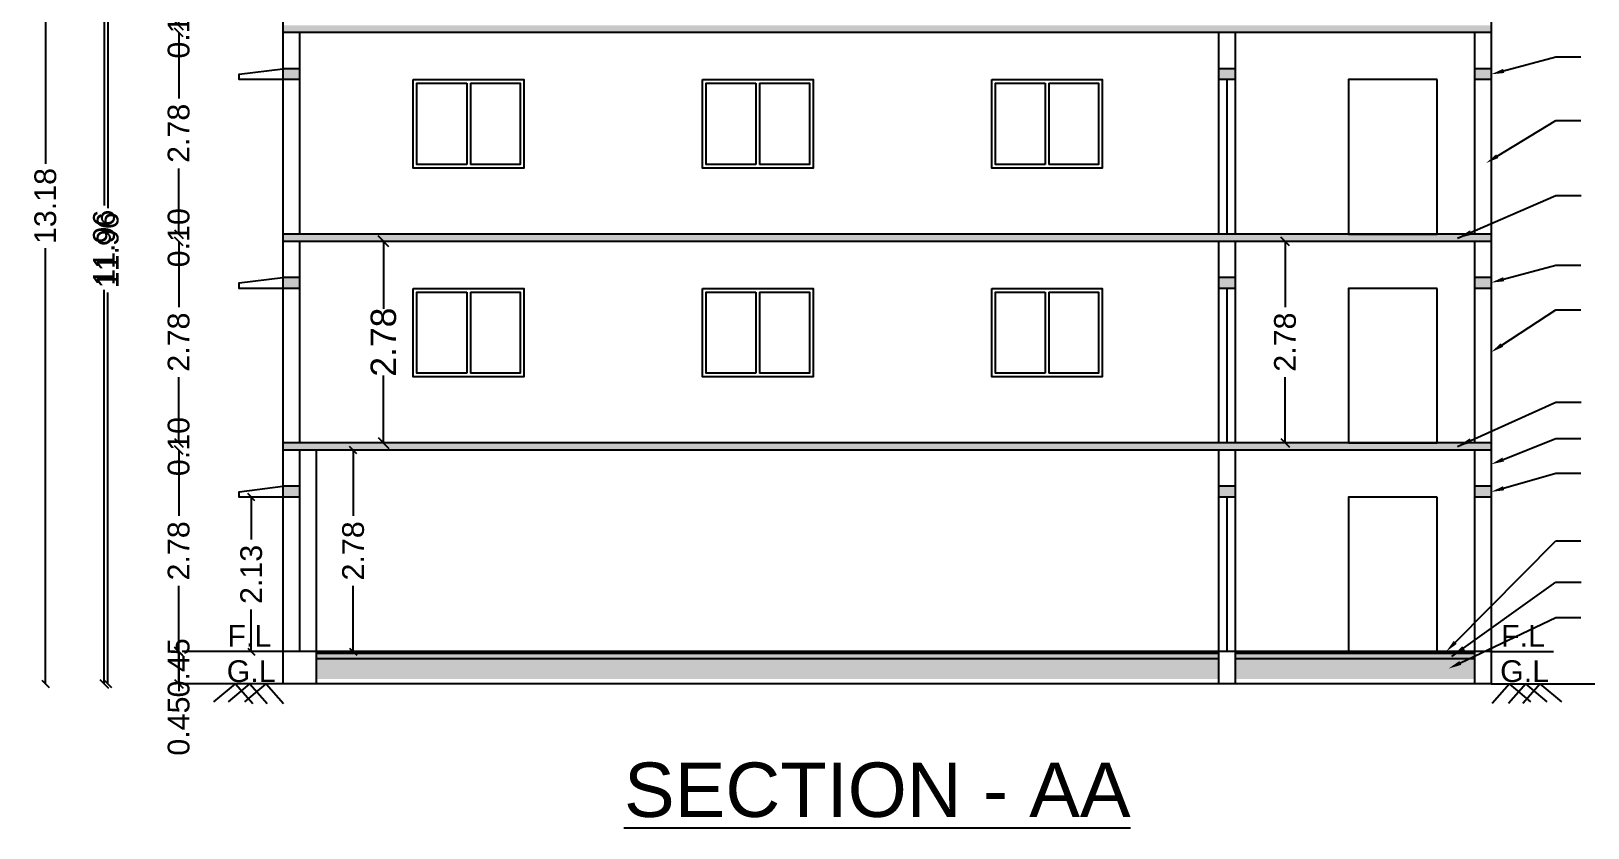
# Model space of a CAD drawing. Header units: metres. Extents: x 27 to 171, y 4 to 129.
# Drawn here: x 112.18 to 133.64, y 51.34 to 62.32 of the extents above; entities that cross this region are included whole.
import ezdxf
from ezdxf import colors
from ezdxf.entities.mleader import LeaderData, LeaderLine
from ezdxf.math import Vec2, Vec3

# ---------------------------------------------------------------- set-up
doc = ezdxf.new("R2010")
doc.units = ezdxf.units.M
doc.header["$MEASUREMENT"] = 0
for name, color, linetype in [('BLK_1_FLR_0_STILT_HEIGHT', 201, 'Continuous'), ('BLK_1_FLR_1_REGULAR_ROOM_1', 117, 'Continuous'), ('BLK_1_HT_OF_BLDG', 5, 'Continuous'), ('BLK_1_PLINTH_HEIGHT', 7, 'Continuous'), ('BLK_1_SHADE_OVERHANG', 3, 'Continuous'), ('BLK_1_TOTAL_HEIGHT', 21, 'Continuous'), ('PASSAGE', 1, 'Continuous'), ('PASSAGE_STAIR', 1, 'Continuous')]:
    doc.layers.add(name, color=color, linetype=linetype)
doc.styles.get("Standard").update_dxf_attribs({"font": 'arial.ttf'})
doc.dimstyles.new('ISO-25', dxfattribs={"dimscale": 0, "dimtxt": 0.5, "dimasz": 0.15, "dimexe": 1.25, "dimexo": 0.625, "dimgap": 0, "dimtad": 0, "dimtih": 1, "dimtoh": 1, "dimzin": 1, "dimdsep": 46, "dimtxsty": 'Standard', "dimblk": 'OBLIQUE', "dimcen": 0, "dimse1": 1, "dimse2": 1, "dimclrd": 1, "dimclrt": 3, "dimadec": 0, "dimazin": 2, "dimtfac": 1, "dimtix": 1, "dimtofl": 0, "dimtmove": 0, "dimatfit": 3, "dimfxl": 0, "dimtolj": 1, "dimarcsym": 0})
doc.dimstyles.get("Standard").update_dxf_attribs({"dimtxt": 0.3, "dimasz": 0.12, "dimexe": 0.18, "dimexo": 0.0625, "dimgap": 0.09, "dimtad": 0, "dimzin": 0, "dimdsep": 46, "dimtxsty": 'Standard', "dimblk": 'OBLIQUE', "dimcen": 0.09, "dimse1": 1, "dimse2": 1, "dimadec": 0, "dimazin": 0, "dimtfac": 1, "dimtofl": 0, "dimtmove": 0, "dimatfit": 3, "dimfxl": 0, "dimtolj": 1, "dimtzin": 0, "dimarcsym": 0})
doc.dimstyles.new('STANDARD$0', dxfattribs={"dimtxt": 7, "dimasz": 3, "dimexe": 3, "dimexo": 1, "dimgap": 1.5, "dimtad": 1, "dimdec": 1, "dimzin": 1, "dimdsep": 46, "dimlunit": 4, "dimtxsty": 'Standard', "dimblk": 'OBLIQUE', "dimcen": 0.09375, "dimdle": 1, "dimclrd": 8, "dimclre": 8, "dimclrt": 7, "dimadec": 1, "dimazin": 0, "dimtfac": 1, "dimtdec": 1, "dimtix": 1, "dimtmove": 2, "dimatfit": 3, "dimldrblk": 'ARCHTICK', "dimfxl": 0, "dimfrac": 2, "dimtolj": 1, "dimtzin": 0, "dimarcsym": 0})
doc.dimstyles.new('STANDARD_WS', dxfattribs={"dimtxt": 0.3, "dimasz": 0.1, "dimexe": 0.18, "dimexo": 0.0625, "dimgap": 0.09, "dimtad": 0, "dimzin": 0, "dimdsep": 46, "dimtxsty": 'Standard', "dimblk": 'OBLIQUE', "dimcen": 0.09, "dimse1": 1, "dimse2": 1, "dimadec": 0, "dimazin": 0, "dimtfac": 1, "dimtofl": 0, "dimtmove": 0, "dimatfit": 3, "dimfxl": 0, "dimtolj": 1, "dimtzin": 0, "dimarcsym": 0})
pattern_1 = [(50, (862.87368, -8354.66341), (0.2151780548, -0.0188256405), [0.0225, -0.2475]), (355, (862.87368, -8354.6634), (-0.0416254, 0.22565764), [0.018, -0.198]), (100.4514445, (862.89162, -8354.66498), (0.173552654, 0.2068319973), [0.0191220576, -0.2103426336]), (46.1842, (862.87368, -8354.6034), (0.320172399, -0.049655784), [0.03375, -0.37125]), (96.6356355, (862.90037, -8354.60755), (0.280398584, 0.29223558), [0.028683103, -0.315514128]), (351.184164, (862.8737, -8354.6034), (0.280398584, 0.29223558), [0.027, -0.297]), (21, (862.90368, -8354.61841), (0.1790721156, -0.1207856672), [0.0225, -0.2475]), (326, (862.90368, -8354.6184), (0.0729945996, 0.2175450135), [0.018, -0.198]), (71.4514447, (862.9186, -8354.62847), (0.252066713, 0.096759346), [0.019122057, -0.2103426336]), (37.5, (862.873685, -8354.66341), (0.0036479566, 0.09986815615), [0, -0.1956, 0, -0.201, 0, -0.19875]), (7.5, (862.87368, -8354.66341), (0.0789208612, 0.1183235136), [0, -0.1146, 0, -0.1911, 0, -0.07575]), (327.5, (862.806785, -8354.66341), (0.16014673085, -0.0067664615), [0, -0.075, 0, -0.234, 0, -0.3105]), (317.5, (862.77678, -8354.66341), (0.1749558508, 0.0300314947), [0, -0.0975, 0, -0.1554, 0, -0.2205])]

# ---------------------------------------------------------------- blocks, each defined once
blk = doc.blocks.new('_Oblique')
at = {"color": 0, "linetype": 'ByBlock', "lineweight": -2}
blk.add_line((-0.5, -0.5), (0.5, 0.5), dxfattribs=at)
blk = doc.blocks.new('*D9')
at = {"layer": 'BLK_1_HT_OF_BLDG', "color": 0, "lineweight": -2}
for p, q in [((113.183, 65.279), (113.183, 59.918)), ((113.183, 53.324), (113.183, 58.754))]:
    blk.add_line(p, q, dxfattribs=at)
at = {"layer": 'Defpoints', "color": 0}
for p in [(113.183, 65.279), (115.646, 65.279), (115.646, 53.324)]:
    blk.add_point(p, dxfattribs=at)
at = {"layer": 'BLK_1_HT_OF_BLDG', "color": 0, "lineweight": -2, "xscale": 0.12, "yscale": 0.12, "zscale": 0.12}
for p, rotation in [((113.183, 65.279), 90), ((113.183, 53.324), 270)]:
    blk.add_blockref('_Oblique', p, dxfattribs=dict(at, rotation=rotation))
at = {"layer": 'BLK_1_HT_OF_BLDG', "color": 0, "insert": (113.183, 59.336), "char_height": 0.3, "attachment_point": 5, "rotation": 90}
blk.add_mtext('\\A1;11.96', dxfattribs=at)
blk = doc.blocks.new('*D10')
at = {"layer": 'BLK_1_PLINTH_HEIGHT', "color": 0, "linetype": 'ByBlock', "lineweight": -2}
blk.add_line((114.212, 53.324), (114.212, 53.769), dxfattribs=at)
at = {"layer": 'Defpoints', "color": 0, "linetype": 'ByBlock'}
for p in [(114.212, 53.769), (115.646, 53.769), (115.646, 53.324)]:
    blk.add_point(p, dxfattribs=at)
at = {"layer": 'BLK_1_PLINTH_HEIGHT', "color": 0, "linetype": 'ByBlock', "lineweight": -2, "xscale": 0.12, "yscale": 0.12, "zscale": 0.12}
for p, rotation in [((114.212, 53.769), 90), ((114.212, 53.324), 270)]:
    blk.add_blockref('_Oblique', p, dxfattribs=dict(at, rotation=rotation))
at = {"layer": 'BLK_1_PLINTH_HEIGHT', "color": 0, "linetype": 'ByBlock', "insert": (114.212, 53.546), "char_height": 0.3, "attachment_point": 5, "rotation": 90}
blk.add_mtext('\\A1;0.45', dxfattribs=at)
blk = doc.blocks.new('*D11')
at = {"color": 0, "lineweight": -2}
for p, q in [((114.212, 56.546), (114.212, 55.64)), ((114.212, 53.769), (114.212, 54.675))]:
    blk.add_line(p, q, dxfattribs=at)
at = {"layer": 'Defpoints', "color": 0}
for p in [(114.212, 56.546), (115.646, 56.546), (115.646, 53.769)]:
    blk.add_point(p, dxfattribs=at)
at = {"color": 0, "lineweight": -2, "xscale": 0.12, "yscale": 0.12, "zscale": 0.12}
for p, rotation in [((114.212, 56.546), 90), ((114.212, 53.769), 270)]:
    blk.add_blockref('_Oblique', p, dxfattribs=dict(at, rotation=rotation))
at = {"color": 0, "insert": (114.212, 55.158), "char_height": 0.3, "attachment_point": 5, "rotation": 90}
blk.add_mtext('\\A1;2.78', dxfattribs=at)
blk = doc.blocks.new('*D12')
at = {"color": 0, "lineweight": -2}
for p, q in [((114.212, 56.646), (114.212, 56.766)), ((114.212, 56.546), (114.212, 56.426))]:
    blk.add_line(p, q, dxfattribs=at)
at = {"layer": 'Defpoints', "color": 0}
for p in [(114.212, 56.646), (115.646, 56.646), (115.646, 56.546)]:
    blk.add_point(p, dxfattribs=at)
at = {"color": 0, "lineweight": -2, "xscale": 0.12, "yscale": 0.12, "zscale": 0.12}
for p, rotation in [((114.212, 56.646), 270), ((114.212, 56.546), 90)]:
    blk.add_blockref('_Oblique', p, dxfattribs=dict(at, rotation=rotation))
at = {"color": 0, "insert": (114.212, 56.596), "char_height": 0.3, "attachment_point": 5, "rotation": 90}
blk.add_mtext('\\A1;0.10', dxfattribs=at)
blk = doc.blocks.new('*D13')
at = {"color": 0, "lineweight": -2}
for p, q in [((114.212, 59.424), (114.212, 58.518)), ((114.212, 56.646), (114.212, 57.553))]:
    blk.add_line(p, q, dxfattribs=at)
at = {"layer": 'Defpoints', "color": 0}
for p in [(114.212, 59.424), (115.646, 59.424), (115.646, 56.646)]:
    blk.add_point(p, dxfattribs=at)
at = {"color": 0, "lineweight": -2, "xscale": 0.12, "yscale": 0.12, "zscale": 0.12}
for p, rotation in [((114.212, 59.424), 90), ((114.212, 56.646), 270)]:
    blk.add_blockref('_Oblique', p, dxfattribs=dict(at, rotation=rotation))
at = {"color": 0, "insert": (114.212, 58.035), "char_height": 0.3, "attachment_point": 5, "rotation": 90}
blk.add_mtext('\\A1;2.78', dxfattribs=at)
blk = doc.blocks.new('*D14')
at = {"color": 0, "lineweight": -2}
for p, q in [((114.212, 59.524), (114.212, 59.644)), ((114.212, 59.424), (114.212, 59.304))]:
    blk.add_line(p, q, dxfattribs=at)
at = {"layer": 'Defpoints', "color": 0}
for p in [(114.212, 59.524), (115.646, 59.524), (115.646, 59.424)]:
    blk.add_point(p, dxfattribs=at)
at = {"color": 0, "lineweight": -2, "xscale": 0.12, "yscale": 0.12, "zscale": 0.12}
for p, rotation in [((114.212, 59.524), 270), ((114.212, 59.424), 90)]:
    blk.add_blockref('_Oblique', p, dxfattribs=dict(at, rotation=rotation))
at = {"color": 0, "insert": (114.212, 59.474), "char_height": 0.3, "attachment_point": 5, "rotation": 90}
blk.add_mtext('\\A1;0.10', dxfattribs=at)
blk = doc.blocks.new('*D15')
at = {"color": 0, "lineweight": -2}
for p, q in [((114.212, 62.301), (114.212, 61.395)), ((114.212, 59.524), (114.212, 60.43))]:
    blk.add_line(p, q, dxfattribs=at)
at = {"layer": 'Defpoints', "color": 0}
for p in [(114.212, 62.301), (115.646, 62.301), (115.646, 59.524)]:
    blk.add_point(p, dxfattribs=at)
at = {"color": 0, "lineweight": -2, "xscale": 0.12, "yscale": 0.12, "zscale": 0.12}
for p, rotation in [((114.212, 62.301), 90), ((114.212, 59.524), 270)]:
    blk.add_blockref('_Oblique', p, dxfattribs=dict(at, rotation=rotation))
at = {"color": 0, "insert": (114.212, 60.913), "char_height": 0.3, "attachment_point": 5, "rotation": 90}
blk.add_mtext('\\A1;2.78', dxfattribs=at)
blk = doc.blocks.new('*D16')
at = {"color": 0, "lineweight": -2}
for p, q in [((114.212, 62.401), (114.212, 62.521)), ((114.212, 62.301), (114.212, 62.181))]:
    blk.add_line(p, q, dxfattribs=at)
at = {"layer": 'Defpoints', "color": 0}
for p in [(114.212, 62.401), (115.646, 62.401), (115.646, 62.301)]:
    blk.add_point(p, dxfattribs=at)
at = {"color": 0, "lineweight": -2, "xscale": 0.12, "yscale": 0.12, "zscale": 0.12}
for p, rotation in [((114.212, 62.401), 270), ((114.212, 62.301), 90)]:
    blk.add_blockref('_Oblique', p, dxfattribs=dict(at, rotation=rotation))
at = {"color": 0, "insert": (114.212, 62.351), "char_height": 0.3, "attachment_point": 5, "rotation": 90}
blk.add_mtext('\\A1;0.10', dxfattribs=at)
blk = doc.blocks.new('*D60')
at = {"layer": 'Defpoints', "color": 0}
for p in [(129.468, 59.424), (130.902, 59.424), (130.902, 56.646)]:
    blk.add_point(p, dxfattribs=at)
at = {"layer": 'PASSAGE', "color": 0, "lineweight": -2}
for p, q in [((129.468, 59.424), (129.468, 58.518)), ((129.468, 56.646), (129.468, 57.553))]:
    blk.add_line(p, q, dxfattribs=at)
at = {"layer": 'PASSAGE', "color": 0, "lineweight": -2, "xscale": 0.12, "yscale": 0.12, "zscale": 0.12}
for p, rotation in [((129.468, 59.424), 90), ((129.468, 56.646), 270)]:
    blk.add_blockref('_Oblique', p, dxfattribs=dict(at, rotation=rotation))
at = {"layer": 'PASSAGE', "color": 0, "insert": (129.468, 58.035), "char_height": 0.3, "attachment_point": 5, "rotation": 90}
blk.add_mtext('\\A1;2.78', dxfattribs=at)
blk = doc.blocks.new('*D61')
at = {"layer": 'Defpoints', "color": 0}
for p in [(129.468, 59.424), (130.902, 59.424), (130.902, 56.646)]:
    blk.add_point(p, dxfattribs=at)
at = {"layer": 'PASSAGE_STAIR', "color": 0, "lineweight": -2}
for p, q in [((129.468, 59.424), (129.468, 58.518)), ((129.468, 56.646), (129.468, 57.553))]:
    blk.add_line(p, q, dxfattribs=at)
at = {"layer": 'PASSAGE_STAIR', "color": 0, "lineweight": -2, "xscale": 0.12, "yscale": 0.12, "zscale": 0.12}
for p, rotation in [((129.468, 59.424), 90), ((129.468, 56.646), 270)]:
    blk.add_blockref('_Oblique', p, dxfattribs=dict(at, rotation=rotation))
at = {"layer": 'PASSAGE_STAIR', "color": 0, "insert": (129.468, 58.035), "char_height": 0.3, "attachment_point": 5, "rotation": 90}
blk.add_mtext('\\A1;2.78', dxfattribs=at)
blk = doc.blocks.new('*D73')
at = {"layer": 'BLK_1_FLR_1_REGULAR_ROOM_1', "lineweight": -2}
for p, q in [((117.036, 59.424), (117.036, 58.493)), ((117.036, 56.646), (117.036, 57.577))]:
    blk.add_line(p, q, dxfattribs=at)
at = {"layer": 'Defpoints', "color": 0}
for p in [(116.823, 59.424), (117.036, 59.424), (116.823, 56.646)]:
    blk.add_point(p, dxfattribs=at)
at = {"layer": 'BLK_1_FLR_1_REGULAR_ROOM_1', "lineweight": -2, "xscale": 0.15, "yscale": 0.15, "zscale": 0.15}
for p, rotation in [((117.036, 59.424), 90), ((117.036, 56.646), 270)]:
    blk.add_blockref('_Oblique', p, dxfattribs=dict(at, rotation=rotation))
at = {"layer": 'BLK_1_FLR_1_REGULAR_ROOM_1', "color": 2, "lineweight": -3, "insert": (117.036, 58.035), "char_height": 0.35, "attachment_point": 5, "rotation": 90}
blk.add_mtext('\\A1;2.78', dxfattribs=at)
blk = doc.blocks.new('*D140')
at = {"layer": 'BLK_1_FLR_0_STILT_HEIGHT', "color": 0, "lineweight": -2}
for p, q in [((116.618, 56.546), (116.618, 55.64)), ((116.618, 53.769), (116.618, 54.675))]:
    blk.add_line(p, q, dxfattribs=at)
at = {"layer": 'Defpoints', "color": 0}
for p in [(116.106, 56.546), (116.106, 53.769), (116.618, 53.769)]:
    blk.add_point(p, dxfattribs=at)
at = {"layer": 'BLK_1_FLR_0_STILT_HEIGHT', "color": 0, "lineweight": -2, "xscale": 0.1, "yscale": 0.1, "zscale": 0.1}
for p, rotation in [((116.618, 56.546), 90), ((116.618, 53.769), 270)]:
    blk.add_blockref('_Oblique', p, dxfattribs=dict(at, rotation=rotation))
at = {"layer": 'BLK_1_FLR_0_STILT_HEIGHT', "color": 0, "insert": (116.618, 55.158), "char_height": 0.3, "attachment_point": 5, "rotation": 90}
blk.add_mtext('\\A1;2.78', dxfattribs=at)
blk = doc.blocks.new('*D141')
at = {"layer": 'BLK_1_SHADE_OVERHANG', "color": 0, "lineweight": -2}
for p, q in [((115.213, 55.899), (115.213, 55.316)), ((115.213, 53.769), (115.213, 54.352))]:
    blk.add_line(p, q, dxfattribs=at)
at = {"layer": 'Defpoints', "color": 0}
for p in [(115.876, 55.899), (115.213, 53.769), (115.876, 53.769)]:
    blk.add_point(p, dxfattribs=at)
at = {"layer": 'BLK_1_SHADE_OVERHANG', "color": 0, "lineweight": -2, "xscale": 0.1, "yscale": 0.1, "zscale": 0.1}
for p, rotation in [((115.213, 55.899), 90), ((115.213, 53.769), 270)]:
    blk.add_blockref('_Oblique', p, dxfattribs=dict(at, rotation=rotation))
at = {"layer": 'BLK_1_SHADE_OVERHANG', "color": 0, "insert": (115.213, 54.834), "char_height": 0.3, "attachment_point": 5, "rotation": 90}
blk.add_mtext('\\A1;2.13', dxfattribs=at)
blk = doc.blocks.new('*D143')
at = {"layer": 'BLK_1_TOTAL_HEIGHT', "color": 0, "lineweight": -2}
for p, q in [((112.374, 66.499), (112.374, 60.494)), ((112.374, 53.324), (112.374, 59.329))]:
    blk.add_line(p, q, dxfattribs=at)
at = {"layer": 'Defpoints', "color": 0}
for p in [(112.374, 66.499), (115.646, 66.499), (115.646, 53.324)]:
    blk.add_point(p, dxfattribs=at)
at = {"layer": 'BLK_1_TOTAL_HEIGHT', "color": 0, "lineweight": -2, "xscale": 0.1, "yscale": 0.1, "zscale": 0.1}
for p, rotation in [((112.374, 66.499), 90), ((112.374, 53.324), 270)]:
    blk.add_blockref('_Oblique', p, dxfattribs=dict(at, rotation=rotation))
at = {"layer": 'BLK_1_TOTAL_HEIGHT', "color": 0, "insert": (112.374, 59.911), "char_height": 0.3, "attachment_point": 5, "rotation": 90}
blk.add_mtext('\\A1;13.18', dxfattribs=at)
blk = doc.blocks.new('*D158')
at = {"color": 0, "lineweight": -2}
for p, q in [((113.234, 65.279), (113.234, 59.883)), ((113.234, 53.324), (113.234, 58.719))]:
    blk.add_line(p, q, dxfattribs=at)
at = {"layer": 'Defpoints', "color": 0}
for p in [(115.646, 65.279), (113.234, 53.324), (115.646, 53.324)]:
    blk.add_point(p, dxfattribs=at)
at = {"color": 0, "lineweight": -2, "xscale": 0.1, "yscale": 0.1, "zscale": 0.1}
for p, rotation in [((113.234, 65.279), 90), ((113.234, 53.324), 270)]:
    blk.add_blockref('_Oblique', p, dxfattribs=dict(at, rotation=rotation))
at = {"color": 0, "insert": (113.234, 59.301), "char_height": 0.3, "attachment_point": 5, "rotation": 90}
blk.add_mtext('\\A1;11.96', dxfattribs=at)
blk = doc.blocks.new('*D159')
at = {"color": 0, "lineweight": -2}
for p, q in [((114.212, 53.769), (114.212, 53.324)), ((114.212, 53.324), (114.212, 53.224))]:
    blk.add_line(p, q, dxfattribs=at)
at = {"layer": 'Defpoints', "color": 0}
for p in [(114.212, 53.769), (114.212, 53.324), (115.646, 53.324)]:
    blk.add_point(p, dxfattribs=at)
at = {"color": 0, "lineweight": -2, "xscale": 0.1, "yscale": 0.1, "zscale": 0.1}
for p, rotation in [((114.212, 53.769), 90), ((114.212, 53.324), 270)]:
    blk.add_blockref('_Oblique', p, dxfattribs=dict(at, rotation=rotation))
at = {"color": 0, "insert": (114.212, 52.743), "char_height": 0.3, "attachment_point": 5, "rotation": 90}
blk.add_mtext('\\A1;0.45', dxfattribs=at)

msp = doc.modelspace()

# ---------------------------------------------------------------- hatches: boundary and pattern name
at = {"lineweight": 5}
h = msp.add_hatch(dxfattribs=at)
h.set_pattern_fill('AR-CONC', color=256, scale=0.03)
h.set_pattern_definition([(50, (862.87368, -8354.71591), (0.2151780548, -0.0188256405), [0.0225, -0.2475]), (355, (862.87368, -8354.7159), (-0.0416254, 0.22565764), [0.018, -0.198]), (100.4514445, (862.89162, -8354.71748), (0.173552654, 0.2068319973), [0.0191220576, -0.2103426336]), (46.1842, (862.87368, -8354.6559), (0.320172399, -0.049655784), [0.03375, -0.37125]), (96.6356355, (862.90037, -8354.66005), (0.280398584, 0.29223558), [0.028683103, -0.315514128]), (351.184164, (862.8737, -8354.6559), (0.280398584, 0.29223558), [0.027, -0.297]), (21, (862.90368, -8354.67091), (0.1790721156, -0.1207856672), [0.0225, -0.2475]), (326, (862.90368, -8354.6709), (0.0729945996, 0.2175450135), [0.018, -0.198]), (71.4514447, (862.9186, -8354.68097), (0.252066713, 0.096759346), [0.019122057, -0.2103426336]), (37.5, (862.873685, -8354.71591), (0.0036479566, 0.09986815615), [0, -0.1956, 0, -0.201, 0, -0.19875]), (7.5, (862.87368, -8354.71591), (0.0789208612, 0.1183235136), [0, -0.1146, 0, -0.1911, 0, -0.07575]), (327.5, (862.806785, -8354.71591), (0.16014673085, -0.0067664615), [0, -0.075, 0, -0.234, 0, -0.3105]), (317.5, (862.77678, -8354.71591), (0.1749558508, 0.0300314947), [0, -0.0975, 0, -0.1554, 0, -0.2205])])
h.paths.add_polyline_path([(132.308, 62.301), (132.308, 62.401), (115.646, 62.401), (115.646, 62.301)])
h = msp.add_hatch(dxfattribs=at)
h.set_pattern_fill('AR-CONC', color=256, scale=0.03)
h.set_pattern_definition([(50, (862.87368, -8348.90841), (0.2151780548, -0.0188256405), [0.0225, -0.2475]), (355, (862.87368, -8348.9084), (-0.0416254, 0.22565764), [0.018, -0.198]), (100.4514445, (862.89162, -8348.90998), (0.173552654, 0.2068319973), [0.0191220576, -0.2103426336]), (46.1842, (862.87368, -8348.8484), (0.320172399, -0.049655784), [0.03375, -0.37125]), (96.6356355, (862.90037, -8348.85255), (0.280398584, 0.29223558), [0.028683103, -0.315514128]), (351.184164, (862.8737, -8348.8484), (0.280398584, 0.29223558), [0.027, -0.297]), (21, (862.90368, -8348.86341), (0.1790721156, -0.1207856672), [0.0225, -0.2475]), (326, (862.90368, -8348.8634), (0.0729945996, 0.2175450135), [0.018, -0.198]), (71.4514447, (862.9186, -8348.87347), (0.252066713, 0.096759346), [0.019122057, -0.2103426336]), (37.5, (862.873685, -8348.90841), (0.0036479566, 0.09986815615), [0, -0.1956, 0, -0.201, 0, -0.19875]), (7.5, (862.87368, -8348.90841), (0.0789208612, 0.1183235136), [0, -0.1146, 0, -0.1911, 0, -0.07575]), (327.5, (862.806785, -8348.90841), (0.16014673085, -0.0067664615), [0, -0.075, 0, -0.234, 0, -0.3105]), (317.5, (862.77678, -8348.90841), (0.1749558508, 0.0300314947), [0, -0.0975, 0, -0.1554, 0, -0.2205])])
h.paths.add_polyline_path([(115.876, 61.804), (115.646, 61.804), (115.646, 61.654), (115.876, 61.654)])
h.paths.add_polyline_path([(128.778, 61.804), (128.548, 61.804), (128.548, 61.654), (128.778, 61.654)])
h.paths.add_polyline_path([(132.308, 61.804), (132.078, 61.804), (132.078, 61.654), (132.308, 61.654)])
h = msp.add_hatch(dxfattribs=at)
h.set_pattern_fill('AR-CONC', color=256, scale=0.03)
h.set_pattern_definition([(50, (862.87368, -8354.69841), (0.2151780548, -0.0188256405), [0.0225, -0.2475]), (355, (862.87368, -8354.6984), (-0.0416254, 0.22565764), [0.018, -0.198]), (100.4514445, (862.89162, -8354.69998), (0.173552654, 0.2068319973), [0.0191220576, -0.2103426336]), (46.1842, (862.87368, -8354.6384), (0.320172399, -0.049655784), [0.03375, -0.37125]), (96.6356355, (862.90037, -8354.64255), (0.280398584, 0.29223558), [0.028683103, -0.315514128]), (351.184164, (862.8737, -8354.6384), (0.280398584, 0.29223558), [0.027, -0.297]), (21, (862.90368, -8354.65341), (0.1790721156, -0.1207856672), [0.0225, -0.2475]), (326, (862.90368, -8354.6534), (0.0729945996, 0.2175450135), [0.018, -0.198]), (71.4514447, (862.9186, -8354.66347), (0.252066713, 0.096759346), [0.019122057, -0.2103426336]), (37.5, (862.873685, -8354.69841), (0.0036479566, 0.09986815615), [0, -0.1956, 0, -0.201, 0, -0.19875]), (7.5, (862.87368, -8354.69841), (0.0789208612, 0.1183235136), [0, -0.1146, 0, -0.1911, 0, -0.07575]), (327.5, (862.806785, -8354.69841), (0.16014673085, -0.0067664615), [0, -0.075, 0, -0.234, 0, -0.3105]), (317.5, (862.77678, -8354.69841), (0.1749558508, 0.0300314947), [0, -0.0975, 0, -0.1554, 0, -0.2205])])
h.paths.add_polyline_path([(132.308, 59.424), (132.308, 59.524), (115.646, 59.524), (115.646, 59.424)])
h = msp.add_hatch(dxfattribs=at)
h.set_pattern_fill('AR-CONC', color=256, scale=0.03)
h.set_pattern_definition([(50, (862.87368, -8351.78591), (0.2151780548, -0.0188256405), [0.0225, -0.2475]), (355, (862.87368, -8351.7859), (-0.0416254, 0.22565764), [0.018, -0.198]), (100.4514445, (862.89162, -8351.78748), (0.173552654, 0.2068319973), [0.0191220576, -0.2103426336]), (46.1842, (862.87368, -8351.7259), (0.320172399, -0.049655784), [0.03375, -0.37125]), (96.6356355, (862.90037, -8351.73005), (0.280398584, 0.29223558), [0.028683103, -0.315514128]), (351.184164, (862.8737, -8351.7259), (0.280398584, 0.29223558), [0.027, -0.297]), (21, (862.90368, -8351.74091), (0.1790721156, -0.1207856672), [0.0225, -0.2475]), (326, (862.90368, -8351.7409), (0.0729945996, 0.2175450135), [0.018, -0.198]), (71.4514447, (862.9186, -8351.75097), (0.252066713, 0.096759346), [0.019122057, -0.2103426336]), (37.5, (862.873685, -8351.78591), (0.0036479566, 0.09986815615), [0, -0.1956, 0, -0.201, 0, -0.19875]), (7.5, (862.87368, -8351.78591), (0.0789208612, 0.1183235136), [0, -0.1146, 0, -0.1911, 0, -0.07575]), (327.5, (862.806785, -8351.78591), (0.16014673085, -0.0067664615), [0, -0.075, 0, -0.234, 0, -0.3105]), (317.5, (862.77678, -8351.78591), (0.1749558508, 0.0300314947), [0, -0.0975, 0, -0.1554, 0, -0.2205])])
h.paths.add_polyline_path([(115.876, 58.926), (115.646, 58.926), (115.646, 58.776), (115.876, 58.776)])
h.paths.add_polyline_path([(128.778, 58.926), (128.548, 58.926), (128.548, 58.776), (128.778, 58.776)])
h.paths.add_polyline_path([(132.308, 58.926), (132.078, 58.926), (132.078, 58.776), (132.308, 58.776)])
h = msp.add_hatch(dxfattribs=at)
h.set_pattern_fill('AR-CONC', color=256, scale=0.03)
h.set_pattern_definition([(50, (862.87368, -8354.68091), (0.2151780548, -0.0188256405), [0.0225, -0.2475]), (355, (862.87368, -8354.6809), (-0.0416254, 0.22565764), [0.018, -0.198]), (100.4514445, (862.89162, -8354.68248), (0.173552654, 0.2068319973), [0.0191220576, -0.2103426336]), (46.1842, (862.87368, -8354.6209), (0.320172399, -0.049655784), [0.03375, -0.37125]), (96.6356355, (862.90037, -8354.62505), (0.280398584, 0.29223558), [0.028683103, -0.315514128]), (351.184164, (862.8737, -8354.6209), (0.280398584, 0.29223558), [0.027, -0.297]), (21, (862.90368, -8354.63591), (0.1790721156, -0.1207856672), [0.0225, -0.2475]), (326, (862.90368, -8354.6359), (0.0729945996, 0.2175450135), [0.018, -0.198]), (71.4514447, (862.9186, -8354.64597), (0.252066713, 0.096759346), [0.019122057, -0.2103426336]), (37.5, (862.873685, -8354.68091), (0.0036479566, 0.09986815615), [0, -0.1956, 0, -0.201, 0, -0.19875]), (7.5, (862.87368, -8354.68091), (0.0789208612, 0.1183235136), [0, -0.1146, 0, -0.1911, 0, -0.07575]), (327.5, (862.806785, -8354.68091), (0.16014673085, -0.0067664615), [0, -0.075, 0, -0.234, 0, -0.3105]), (317.5, (862.77678, -8354.68091), (0.1749558508, 0.0300314947), [0, -0.0975, 0, -0.1554, 0, -0.2205])])
h.paths.add_polyline_path([(132.308, 56.546), (132.308, 56.646), (115.646, 56.646), (115.646, 56.546)])
h = msp.add_hatch(dxfattribs=at)
h.set_pattern_fill('AR-CONC', color=256, scale=0.03)
h.set_pattern_definition(pattern_1)
h.paths.add_polyline_path([(115.876, 56.049), (115.646, 56.049), (115.646, 55.899), (115.876, 55.899)])
h.paths.add_polyline_path([(128.778, 56.049), (128.548, 56.049), (128.548, 55.899), (128.778, 55.899)])
h.paths.add_polyline_path([(132.308, 56.049), (132.078, 56.049), (132.078, 55.899), (132.308, 55.899)])
h = msp.add_hatch(dxfattribs=at)
h.set_pattern_fill('AR-CONC', color=256, scale=0.03)
h.set_pattern_definition(pattern_1)
h.paths.add_polyline_path([(132.078, 53.706), (132.078, 53.744), (128.778, 53.744), (128.778, 53.669), (132.001, 53.669)])
h.paths.add_polyline_path([(116.106, 53.744), (116.106, 53.669), (128.548, 53.669), (128.548, 53.744)])
h = msp.add_hatch(dxfattribs=at)
h.set_pattern_fill('AR-SAND', color=256, scale=0.1)
h.set_pattern_definition([(37.5, (862.87368, -8354.66341), (-0.0062993358, 0.192682377), [0, -0.152, 0, -0.17, 0, -0.1625]), (7.5, (862.87368, -8354.6634), (0.1769776705, 0.2822146065), [0, -0.082, 0, -0.137, 0, -0.0525]), (327.5, (862.75068, -8354.66341), (0.3114141862, 0.0005659054), [0, -0.05, 0, -0.18, 0, -0.235]), (317.5, (862.75068, -8354.6634), (0.3006126605, 0.0877675565), [0, -0.025, 0, -0.118, 0, -0.135])])
h.paths.add_polyline_path([(128.778, 53.669), (128.778, 53.394), (132.078, 53.394), (132.078, 53.669)])
h.paths.add_polyline_path([(116.106, 53.669), (116.106, 53.394), (128.548, 53.394), (128.548, 53.669)])

# ---------------------------------------------------------------- linework, layer by layer
for p, q in [((132.308, 67.819), (132.308, 53.324)), ((115.646, 66.499), (115.646, 53.324)), ((132.308, 62.301), (115.646, 62.301)), ((115.876, 62.301), (115.876, 59.524)), ((128.548, 62.301), (128.548, 59.524)), ((128.778, 62.301), (128.778, 59.524)), ((132.078, 62.301), (132.078, 59.524)), ((115.876, 61.804), (115.646, 61.804)), ((115.876, 61.654), (115.646, 61.654)), ((128.778, 61.804), (128.548, 61.804)), ((128.778, 61.654), (128.548, 61.654)), ((128.663, 61.654), (128.663, 59.524)), ((132.308, 61.804), (132.078, 61.804)), ((132.308, 61.654), (132.078, 61.654)), ((118.184, 61.604), (118.184, 60.484)), ((118.234, 61.604), (118.234, 60.484)), ((122.172, 61.604), (122.172, 60.484)), ((122.222, 61.604), (122.222, 60.484)), ((126.16, 61.604), (126.16, 60.484)), ((126.21, 61.604), (126.21, 60.484)), ((132.308, 59.524), (115.646, 59.524)), ((132.308, 59.424), (115.646, 59.424)), ((115.876, 59.424), (115.876, 56.646)), ((128.548, 59.424), (128.548, 56.646)), ((128.778, 59.424), (128.778, 56.646)), ((132.078, 59.424), (132.078, 56.646)), ((115.876, 58.926), (115.646, 58.926)), ((128.778, 58.926), (128.548, 58.926)), ((132.308, 58.926), (132.078, 58.926)), ((115.876, 58.776), (115.646, 58.776)), ((118.184, 58.726), (118.184, 57.606)), ((118.234, 58.726), (118.234, 57.606)), ((122.172, 58.726), (122.172, 57.606)), ((122.222, 58.726), (122.222, 57.606)), ((126.16, 58.726), (126.16, 57.606)), ((126.21, 58.726), (126.21, 57.606)), ((128.778, 58.776), (128.548, 58.776)), ((128.663, 58.776), (128.663, 56.646)), ((132.308, 58.776), (132.078, 58.776)), ((132.308, 56.646), (115.646, 56.646)), ((132.308, 56.546), (115.646, 56.546)), ((115.876, 56.546), (115.876, 53.769)), ((116.106, 56.546), (116.106, 53.324)), ((128.548, 56.546), (128.548, 53.324)), ((128.778, 56.546), (128.778, 53.324)), ((132.078, 56.546), (132.078, 53.324)), ((115.876, 56.049), (115.646, 56.049)), ((128.778, 56.049), (128.548, 56.049)), ((132.308, 56.049), (132.078, 56.049)), ((115.876, 55.899), (115.646, 55.899)), ((128.778, 55.899), (128.548, 55.899)), ((128.663, 55.899), (128.663, 53.769)), ((132.308, 55.899), (132.078, 55.899)), ((115.646, 53.769), (114.26, 53.769)), ((132.308, 53.769), (115.646, 53.769)), ((128.548, 53.744), (116.106, 53.744)), ((128.548, 53.669), (116.106, 53.669)), ((132.078, 53.744), (128.778, 53.744)), ((132.078, 53.669), (128.778, 53.669)), ((132.308, 53.769), (133.17, 53.769)), ((115.646, 53.324), (114.213, 53.324)), ((114.698, 53.076), (114.993, 53.324)), ((114.898, 53.076), (115.193, 53.324)), ((114.993, 53.324), (115.232, 53.055)), ((115.123, 53.076), (115.418, 53.324)), ((115.193, 53.324), (115.432, 53.055)), ((115.418, 53.324), (115.656, 53.055)), ((132.308, 53.324), (115.646, 53.324)), ((132.308, 53.324), (133.74, 53.324)), ((132.562, 53.324), (132.323, 53.055)), ((132.787, 53.324), (132.548, 53.055)), ((132.857, 53.076), (132.562, 53.324)), ((132.987, 53.324), (132.748, 53.055)), ((133.082, 53.076), (132.787, 53.324)), ((133.282, 53.076), (132.987, 53.324))]:
    msp.add_line(p, q)
for points in [[(115.646, 61.654), (115.046, 61.654), (115.046, 61.729), (115.646, 61.804)], [(118.184, 60.484), (117.497, 60.484), (117.497, 61.604), (118.184, 61.604)], [(118.234, 61.604), (118.921, 61.604), (118.921, 60.484), (118.234, 60.484)], [(122.172, 60.484), (121.485, 60.484), (121.485, 61.604), (122.172, 61.604)], [(122.222, 61.604), (122.909, 61.604), (122.909, 60.484), (122.222, 60.484)], [(126.16, 60.484), (125.473, 60.484), (125.473, 61.604), (126.16, 61.604)], [(126.21, 61.604), (126.897, 61.604), (126.897, 60.484), (126.21, 60.484)], [(115.646, 58.776), (115.046, 58.776), (115.046, 58.851), (115.646, 58.926)], [(118.184, 57.606), (117.497, 57.606), (117.497, 58.726), (118.184, 58.726)], [(118.234, 58.726), (118.921, 58.726), (118.921, 57.606), (118.234, 57.606)], [(122.172, 57.606), (121.485, 57.606), (121.485, 58.726), (122.172, 58.726)], [(122.222, 58.726), (122.909, 58.726), (122.909, 57.606), (122.222, 57.606)], [(126.16, 57.606), (125.473, 57.606), (125.473, 58.726), (126.16, 58.726)], [(126.21, 58.726), (126.897, 58.726), (126.897, 57.606), (126.21, 57.606)], [(115.646, 55.899), (115.046, 55.899), (115.046, 55.974), (115.646, 56.049)]]:
    msp.add_lwpolyline(points)
for points in [[(117.447, 61.654), (118.971, 61.654), (118.971, 60.434), (117.447, 60.434)], [(121.435, 61.654), (122.959, 61.654), (122.959, 60.434), (121.435, 60.434)], [(125.423, 61.654), (126.947, 61.654), (126.947, 60.434), (125.423, 60.434)], [(131.563, 61.654), (130.343, 61.654), (130.343, 59.524), (131.563, 59.524)], [(117.447, 58.776), (118.971, 58.776), (118.971, 57.556), (117.447, 57.556)], [(121.435, 58.776), (122.959, 58.776), (122.959, 57.556), (121.435, 57.556)], [(125.423, 58.776), (126.947, 58.776), (126.947, 57.556), (125.423, 57.556)], [(131.563, 58.776), (130.343, 58.776), (130.343, 56.646), (131.563, 56.646)], [(131.563, 55.899), (130.343, 55.899), (130.343, 53.769), (131.563, 53.769)]]:
    msp.add_lwpolyline(points, close=True)

# ---------------------------------------------------------------- texts
for s, p in [('F.L', (114.883, 53.836)), ('F.L', (132.446, 53.836)), ('G.L', (114.874, 53.35)), ('G.L', (132.433, 53.35))]:
    msp.add_text(s, height=0.3).set_placement(p)
at = {"color": 7}
msp.add_text('%%USECTION - AA', height=0.75, rotation=360, dxfattribs=at).set_placement((120.352, 51.491))

# ---------------------------------------------------------------- dimensions: what is measured, and where the dimension line sits
for base, p1, p2, dimstyle, override, picture, middle in [((113.233690497, 53.323864652), (115.645771245, 65.278864652), (115.645771245, 53.323864652), 'STANDARD_WS', {"dimpost": '\\X', "dimfxl": 3, "dimfxlon": 1, "dimarcsym": 1}, '*D158', (113.233690497, 59.301364652)), ((114.212, 62.301), (115.646, 59.524), (115.646, 62.301), 'Standard', {"dimpost": '\\X', "dimtmove": 1, "dimfxl": 2, "dimfxlon": 1}, '*D15', (114.212, 60.913)), ((114.212, 59.424), (115.646, 56.646), (115.646, 59.424), 'STANDARD$0', {"dimtxt": 0.3, "dimasz": 0.12, "dimexe": 0.18, "dimexo": 0.0625, "dimgap": 0.09, "dimtad": 0, "dimdec": 2, "dimzin": 0, "dimlunit": 2, "dimpost": '\\X', "dimcen": 0.09, "dimdle": 0, "dimse1": 1, "dimse2": 1, "dimclrd": 0, "dimclre": 0, "dimclrt": 0, "dimadec": 0, "dimtdec": 2, "dimtix": 0, "dimtofl": 0, "dimtmove": 1, "dimfxl": 2, "dimfxlon": 1, "dimfrac": 0}, '*D13', (114.212, 58.035)), ((114.212, 56.546), (115.646, 53.769), (115.646, 56.546), 'Standard', {"dimpost": '\\X', "dimtmove": 1, "dimfxl": 2, "dimfxlon": 1}, '*D11', (114.212, 55.158)), ((114.21173892, 53.323864652), (114.21173892, 53.768864652), (115.645771245, 53.323864652), 'STANDARD_WS', {"dimpost": '\\X', "dimfxl": 3, "dimfxlon": 1, "dimarcsym": 1}, '*D159', (114.21173892, 52.74310749))]:
    dim = msp.add_linear_dim(base=base, p1=p1, p2=p2, angle=90, dimstyle=dimstyle, override=override)
    dim.commit()
    dim.dimension.update_dxf_attribs({"geometry": picture, "text_midpoint": middle})
for base, p1, p2, picture, middle in [((114.212, 62.401), (115.646, 62.301), (115.646, 62.401), '*D16', (114.212, 62.351)), ((114.212, 59.524), (115.646, 59.424), (115.646, 59.524), '*D14', (114.212, 59.474)), ((114.212, 56.646), (115.646, 56.546), (115.646, 56.646), '*D12', (114.212, 56.596))]:
    dim = msp.add_linear_dim(base=base, p1=p1, p2=p2, angle=90, dimstyle='Standard', override={"dimpost": '\\X', "dimtmove": 1, "dimfxl": 2, "dimfxlon": 1})
    dim.commit()
    dim.dimension.update_dxf_attribs({"geometry": picture, "text_midpoint": middle, "dimtype": 160})
at = {"layer": 'BLK_1_FLR_0_STILT_HEIGHT'}
dim = msp.add_linear_dim(base=(116.618, 53.769), p1=(116.106, 56.546), p2=(116.106, 53.769), angle=90, dimstyle='STANDARD_WS', override={"dimpost": '\\X', "dimfxl": 3, "dimfxlon": 1, "dimarcsym": 1}, dxfattribs=at)
dim.commit()
dim.dimension.update_dxf_attribs({"geometry": '*D140', "text_midpoint": (116.618, 55.158)})
at = {"layer": 'BLK_1_FLR_1_REGULAR_ROOM_1', "color": 2, "lineweight": -3}
dim = msp.add_linear_dim(base=(117.036, 59.424), p1=(116.823, 56.646), p2=(116.823, 59.424), angle=90, dimstyle='ISO-25', override={"dimscale": 1, "dimtxt": 0.35, "dimclrd": 256, "dimclrt": 2}, dxfattribs=at)
dim.commit()
dim.dimension.update_dxf_attribs({"geometry": '*D73', "text_midpoint": (117.036, 58.035), "text_rotation": 90})
at = {"layer": 'BLK_1_HT_OF_BLDG'}
dim = msp.add_linear_dim(base=(113.183079355, 65.278864652), p1=(115.645771245, 53.323864652), p2=(115.645771245, 65.278864652), angle=90, dimstyle='Standard', override={"dimpost": '', "dimfxl": 2, "dimfxlon": 1}, dxfattribs=at)
dim.commit()
dim.dimension.update_dxf_attribs({"geometry": '*D9', "text_midpoint": (113.183079355, 59.336364652), "dimtype": 160})
at = {"layer": 'BLK_1_PLINTH_HEIGHT', "linetype": 'ByBlock'}
dim = msp.add_linear_dim(base=(114.21173892, 53.768864652), p1=(115.645771245, 53.323864652), p2=(115.645771245, 53.768864652), angle=90, dimstyle='STANDARD$0', override={"dimtxt": 0.3, "dimasz": 0.12, "dimexe": 0.18, "dimexo": 0.0625, "dimgap": 0.09, "dimtad": 0, "dimdec": 2, "dimzin": 0, "dimlunit": 2, "dimpost": '\\X', "dimcen": 0.09, "dimdle": 0, "dimse1": 1, "dimse2": 1, "dimclrd": 0, "dimclre": 0, "dimclrt": 0, "dimadec": 0, "dimtdec": 2, "dimtix": 0, "dimtofl": 0, "dimtmove": 0, "dimfrac": 0}, dxfattribs=at)
dim.commit()
dim.dimension.update_dxf_attribs({"geometry": '*D10', "text_midpoint": (114.21173892, 53.546364652), "dimtype": 160})
at = {"layer": 'BLK_1_SHADE_OVERHANG'}
dim = msp.add_linear_dim(base=(115.213, 53.769), p1=(115.876, 55.899), p2=(115.876, 53.769), angle=90, dimstyle='STANDARD_WS', override={"dimpost": '\\X', "dimfxl": 3, "dimfxlon": 1, "dimarcsym": 1}, dxfattribs=at)
dim.commit()
dim.dimension.update_dxf_attribs({"geometry": '*D141', "text_midpoint": (115.213, 54.834)})
at = {"layer": 'BLK_1_TOTAL_HEIGHT'}
dim = msp.add_linear_dim(base=(112.373909015, 66.498864652), p1=(115.645771245, 53.323864652), p2=(115.645771245, 66.498864652), angle=90, dimstyle='STANDARD_WS', override={"dimpost": '\\X', "dimfxl": 3, "dimfxlon": 1, "dimarcsym": 1}, dxfattribs=at)
dim.commit()
dim.dimension.update_dxf_attribs({"geometry": '*D143', "text_midpoint": (112.373909015, 59.911364652)})
at = {"layer": 'PASSAGE'}
dim = msp.add_linear_dim(base=(129.468, 59.424), p1=(130.902, 56.646), p2=(130.902, 59.424), angle=90, dimstyle='Standard', override={"dimpost": '\\X', "dimtmove": 1, "dimfxl": 2, "dimfxlon": 1}, dxfattribs=at)
dim.commit()
dim.dimension.update_dxf_attribs({"geometry": '*D60', "text_midpoint": (129.468, 58.035)})
at = {"layer": 'PASSAGE_STAIR'}
dim = msp.add_linear_dim(base=(129.468, 59.424), p1=(130.902, 56.646), p2=(130.902, 59.424), angle=90, dimstyle='Standard', override={"dimpost": '\\X', "dimtmove": 1, "dimfxl": 2, "dimfxlon": 1}, dxfattribs=at)
dim.commit()
dim.dimension.update_dxf_attribs({"geometry": '*D61', "text_midpoint": (129.468, 58.035)})

# ---------------------------------------------------------------- leaders
for points in [[(131.847, 59.466), (133.199, 60.056), (133.549, 60.056)], [(131.847, 56.597), (133.199, 57.206), (133.549, 57.206)], [(131.766, 53.701), (133.199, 54.726), (133.549, 54.726)]]:
    msp.add_leader(points, dimstyle='Standard', override={"dimasz": 0.2, "dimgap": 0.09, "dimtad": 0})
ml = msp.add_multileader_mtext('Standard')
ml.set_content('', color=256)
ml.set_leader_properties()
ml.build(insert=Vec2(0, 0))
ml.multileader.update_dxf_attribs({"dogleg_length": 0.36, "arrow_head_size": 0.18})
ctx = ml.context
ctx.base_point, ctx.char_height, ctx.arrow_head_size, ctx.landing_gap_size, ctx.plane_origin = Vec3(133.549, 61.968), 0.18, 0.18, 0.09, Vec3(123.751, 63.302)
notes = []
notes.append((ctx, [(0, (1, 1, 0), (133.199, 61.968), (1, 0), 0.349, [(0, [(132.308, 61.726)], 0, [])])]))
ctx.mtext.insert, ctx.mtext.flow_direction = Vec3(133.639, 62.058), 5
ml = msp.add_multileader_mtext('Standard')
ml.set_content('', color=256)
ml.set_leader_properties()
ml.build(insert=Vec2(0, 0))
ml.multileader.update_dxf_attribs({"dogleg_length": 0.36, "arrow_head_size": 0.18})
ctx = ml.context
ctx.base_point, ctx.char_height, ctx.arrow_head_size, ctx.landing_gap_size, ctx.plane_origin = Vec3(133.549, 61.091), 0.18, 0.18, 0.09, Vec3(123.905, 62.157)
notes.append((ctx, [(0, (1, 1, 0), (133.199, 61.091), (1, 0), 0.349, [(0, [(132.24, 60.504)], 0, [])])]))
ctx.mtext.insert, ctx.mtext.flow_direction = Vec3(133.639, 61.181), 5
ml = msp.add_multileader_mtext('Standard')
ml.set_content('', color=256)
ml.set_leader_properties()
ml.build(insert=Vec2(0, 0))
ml.multileader.update_dxf_attribs({"dogleg_length": 0.36, "arrow_head_size": 0.18})
ctx = ml.context
ctx.base_point, ctx.char_height, ctx.arrow_head_size, ctx.landing_gap_size, ctx.plane_origin = Vec3(133.549, 59.097), 0.18, 0.18, 0.09, Vec3(123.751, 59.874)
notes.append((ctx, [(0, (1, 1, 0), (133.199, 59.097), (1, 0), 0.349, [(0, [(132.308, 58.855)], 0, [])])]))
ctx.mtext.insert, ctx.mtext.flow_direction = Vec3(133.639, 59.187), 5
ml = msp.add_multileader_mtext('Standard')
ml.set_content('', color=256)
ml.set_leader_properties()
ml.build(insert=Vec2(0, 0))
ml.multileader.update_dxf_attribs({"dogleg_length": 0.36, "arrow_head_size": 0.18})
ctx = ml.context
ctx.base_point, ctx.char_height, ctx.arrow_head_size, ctx.landing_gap_size, ctx.plane_origin = Vec3(133.549, 58.482), 0.18, 0.18, 0.09, Vec3(123.905, 58.992)
notes.append((ctx, [(0, (1, 1, 0), (133.199, 58.482), (1, 0), 0.349, [(0, [(132.308, 57.896)], 0, [])])]))
ctx.mtext.insert, ctx.mtext.flow_direction = Vec3(133.639, 58.572), 5
ml = msp.add_multileader_mtext('Standard')
ml.set_content('', color=256)
ml.set_leader_properties()
ml.build(insert=Vec2(0, 0))
ml.multileader.update_dxf_attribs({"dogleg_length": 0.36, "arrow_head_size": 0.18})
ctx = ml.context
ctx.base_point, ctx.char_height, ctx.arrow_head_size, ctx.landing_gap_size, ctx.plane_origin = Vec3(133.549, 56.706), 0.18, 0.18, 0.09, Vec3(123.905, 56.945)
notes.append((ctx, [(0, (1, 1, 0), (133.199, 56.706), (1, 0), 0.349, [(0, [(132.308, 56.351)], 0, [])])]))
ctx.mtext.insert, ctx.mtext.flow_direction = Vec3(133.639, 56.796), 5
ml = msp.add_multileader_mtext('Standard')
ml.set_content('', color=256)
ml.set_leader_properties()
ml.build(insert=Vec2(0, 0))
ml.multileader.update_dxf_attribs({"dogleg_length": 0.36, "arrow_head_size": 0.18})
ctx = ml.context
ctx.base_point, ctx.char_height, ctx.arrow_head_size, ctx.landing_gap_size, ctx.plane_origin = Vec3(133.549, 56.229), 0.18, 0.18, 0.09, Vec3(123.751, 56.12)
notes.append((ctx, [(0, (1, 1, 0), (133.199, 56.229), (1, 0), 0.349, [(0, [(132.308, 55.971)], 0, [])])]))
ctx.mtext.insert, ctx.mtext.flow_direction = Vec3(133.639, 56.319), 5
ml = msp.add_multileader_mtext('Standard')
ml.set_content('', color=256)
ml.set_leader_properties()
ml.build(insert=Vec2(0, 0))
ml.multileader.update_dxf_attribs({"dogleg_length": 0.36, "arrow_head_size": 0.18})
ctx = ml.context
ctx.base_point, ctx.char_height, ctx.arrow_head_size, ctx.landing_gap_size, ctx.plane_origin = Vec3(133.549, 55.298), 0.18, 0.18, 0.09, Vec3(123.794, 53.972)
notes.append((ctx, [(0, (1, 1, 0), (133.199, 55.298), (1, 0), 0.349, [(0, [(131.688, 53.769)], 0, [])])]))
ctx.mtext.insert, ctx.mtext.flow_direction = Vec3(133.639, 55.388), 5
ml = msp.add_multileader_mtext('Standard')
ml.set_content('', color=256)
ml.set_leader_properties()
ml.build(insert=Vec2(0, 0))
ml.multileader.update_dxf_attribs({"dogleg_length": 0.36, "arrow_head_size": 0.18})
ctx = ml.context
ctx.base_point, ctx.char_height, ctx.arrow_head_size, ctx.landing_gap_size, ctx.plane_origin = Vec3(133.549, 54.241), 0.18, 0.18, 0.09, Vec3(123.799, 53.653)
notes.append((ctx, [(0, (1, 1, 0), (133.199, 54.241), (1, 0), 0.349, [(0, [(131.722, 53.536)], 0, [])])]))
ctx.mtext.insert, ctx.mtext.flow_direction = Vec3(133.639, 54.331), 5
for ctx, leaders in notes:
    for number, flags, end, landing, length, lines in leaders:
        leader = LeaderData()
        leader.index, (leader.has_last_leader_line, leader.has_dogleg_vector, leader.attachment_direction) = number, flags
        leader.last_leader_point, leader.dogleg_vector, leader.dogleg_length = Vec3(end), Vec3(landing), length
        for number, points, colour, breaks in lines:
            line = LeaderLine()
            line.index, line.vertices, line.color, line.breaks = number, Vec3.list(points), colors.encode_raw_color(colour), breaks
            leader.lines.append(line)
        ctx.leaders.append(leader)

doc.saveas('drawing.dxf')
